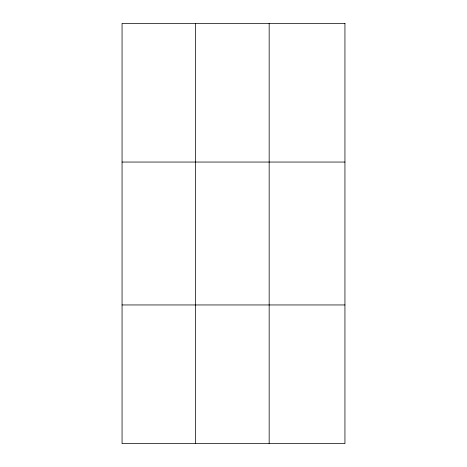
<?xml version="1.0" encoding="UTF-8"?>
<svg xmlns="http://www.w3.org/2000/svg" width="467" height="467" viewBox="0 0 467 467"><rect width="100%" height="100%" fill="white"/><g stroke="black" fill="none" stroke-linecap="round" stroke-linejoin="round"><path stroke-width="0.7" d="M195.609 23.35L195.609 443.65M269.161 23.35L269.161 443.65M122.062 162.049L344.938 162.049M122.062 304.951L344.938 304.951M344.938 23.35L344.938 443.65L122.062 443.65L122.062 23.35L344.938 23.35"/></g></svg>
